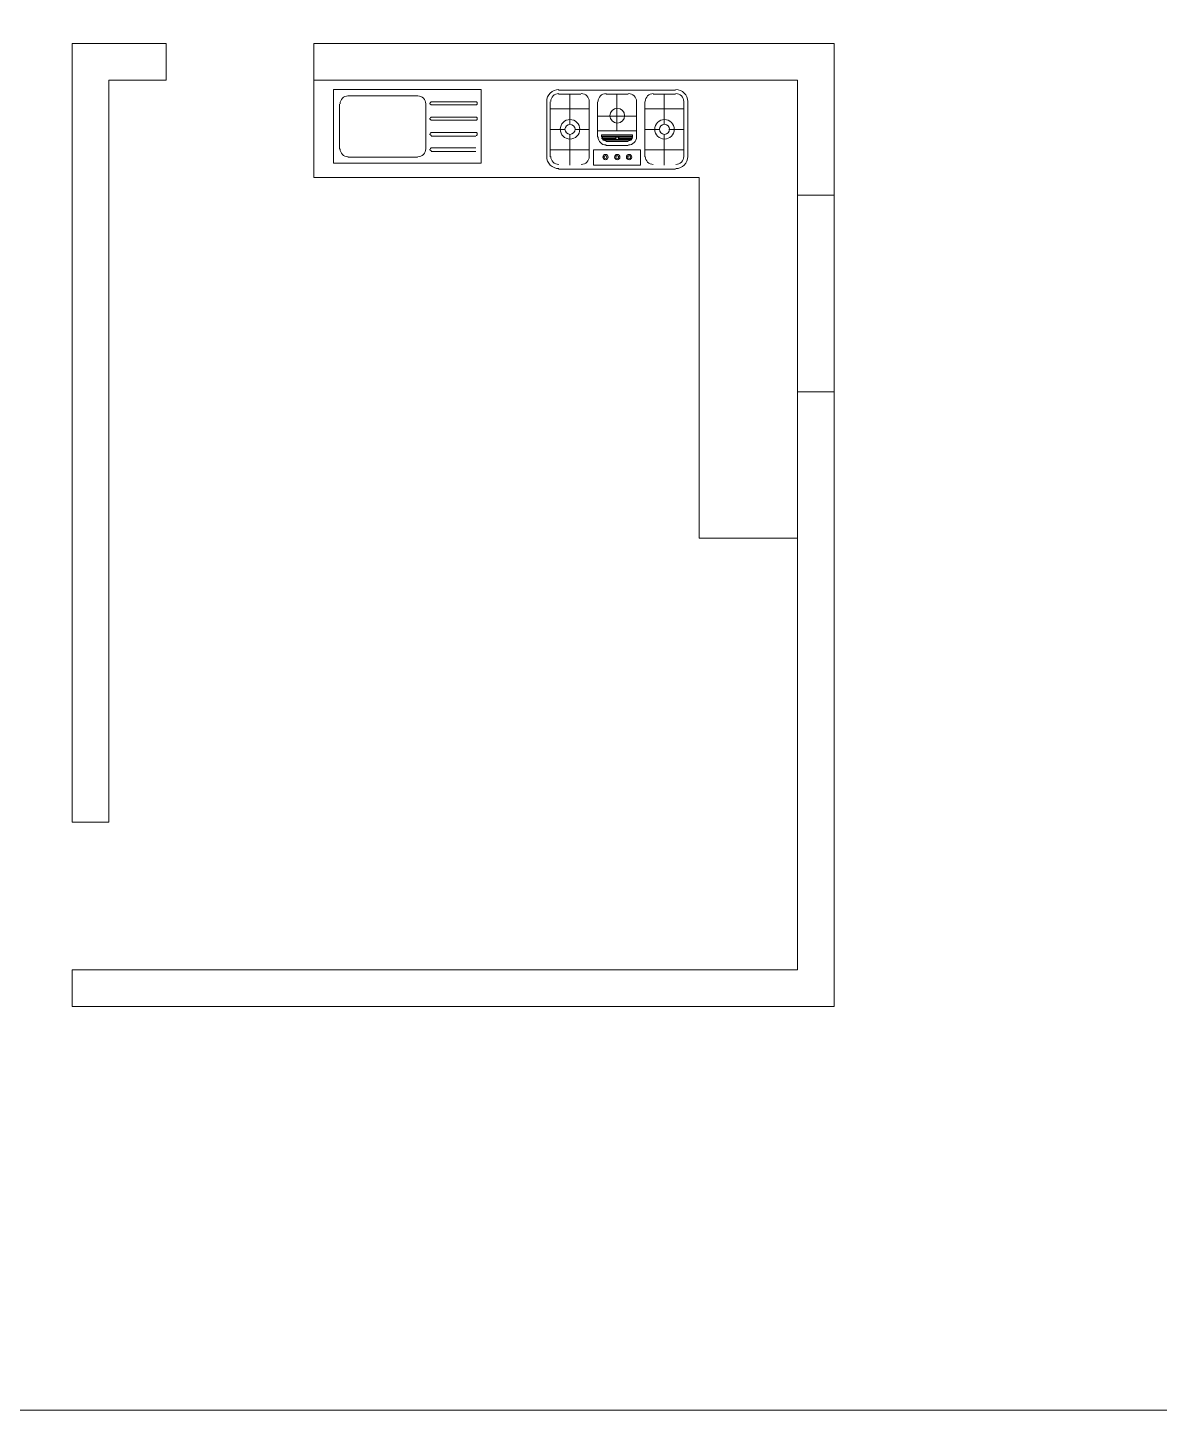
# Model space of a CAD drawing. Header units: inches. Extents: x 15448 to 46480, y -8154 to 0.
# Drawn here: x 18702.7 to 18978.9, y -3555.8 to -3218.5 of the extents above; entities that cross this region are included whole.
import ezdxf

# ---------------------------------------------------------------- set-up
doc = ezdxf.new("R2010")
doc.units = ezdxf.units.IN
doc.header["$MEASUREMENT"] = 0
doc.layers.add('PDF_Furniture', color=7, linetype='Continuous', true_color=0xdd8a6d)
doc.layers.add('PDF_SANITARY', color=7, linetype='Continuous', true_color=0x7f7f7f)
doc.layers.add('ROD', color=7, linetype='Continuous', lineweight=9)

# ---------------------------------------------------------------- blocks, each defined once
blk = doc.blocks.new('9iuygtfdx')
at = {"layer": 'PDF_SANITARY', "color": 254, "lineweight": 5}
for points in [[(8804.29, 1162.93), (8775.75, 1162.93)], [(8781.23, 1161.93), (8775.75, 1161.93)], [(8778.49, 1161.93), (8778.49, 1154.58)], [(8792.76, 1161.93), (8787.28, 1161.93)], [(8790.02, 1161.93), (8790.02, 1152.99)], [(8804.29, 1161.93), (8798.81, 1161.93)], [(8801.55, 1161.93), (8801.55, 1154.58)], [(8772.87, 1160.05), (8772.87, 1146.65)], [(8773.73, 1160.05), (8773.73, 1146.65)], [(8783.24, 1158.32), (8773.73, 1158.32)], [(8783.24, 1160.05), (8783.24, 1146.65)], [(8785.26, 1160.05), (8785.26, 1151.4)], [(8794.77, 1160.05), (8794.77, 1151.4)], [(8796.79, 1160.05), (8796.79, 1146.65)], [(8796.79, 1158.32), (8806.3, 1158.32)], [(8806.3, 1160.05), (8806.3, 1146.65)], [(8807.31, 1160.05), (8807.31, 1146.65)], [(8794.77, 1156.59), (8785.26, 1156.59)], [(8773.73, 1153.28), (8777.34, 1153.28)], [(8778.49, 1152.13), (8778.49, 1144.63)], [(8779.79, 1153.28), (8783.24, 1153.28)], [(8794.77, 1152.99), (8785.26, 1152.99)], [(8793.77, 1151.69), (8786.27, 1151.69)], [(8789.73, 1151.12), (8786.27, 1151.12)], [(8789.73, 1150.97), (8786.42, 1150.97)], [(8793.48, 1150.68), (8786.56, 1150.68)], [(8792.76, 1150.4), (8787.28, 1150.4)], [(8793.77, 1151.12), (8790.45, 1151.12)], [(8793.62, 1150.97), (8790.45, 1150.97)], [(8800.4, 1153.28), (8796.79, 1153.28)], [(8801.55, 1152.13), (8801.55, 1144.63)], [(8806.3, 1153.28), (8802.7, 1153.28)], [(8783.24, 1148.38), (8773.73, 1148.38)], [(8792.76, 1149.39), (8787.28, 1149.39)], [(8796.79, 1148.38), (8806.3, 1148.38)], [(8804.29, 1143.62), (8775.75, 1143.62)]]:
    blk.add_lwpolyline(points, dxfattribs=at)
for points in [[(8786.27, 1151.98), (8793.77, 1151.98), (8793.77, 1151.4), (8786.27, 1151.4)], [(8784.25, 1144.63), (8795.78, 1144.63), (8795.78, 1148.38), (8784.25, 1148.38)]]:
    blk.add_lwpolyline(points, close=True, dxfattribs=at)
for centre, radius in [((8790.09, 1156.67), 1.8), ((8778.56, 1153.35), 2.38), ((8778.56, 1153.35), 1.23), ((8801.62, 1153.35), 2.38), ((8801.62, 1153.35), 1.23), ((8790.09, 1151.19), 0.36), ((8787.21, 1146.58), 0.649), ((8790.09, 1146.58), 0.649), ((8792.97, 1146.58), 0.649), ((8787.21, 1146.58), 0.36), ((8790.09, 1146.58), 0.36), ((8792.97, 1146.58), 0.36)]:
    blk.add_circle(centre, radius, dxfattribs=at)
for centre, radius, start, end in [((8775.82, 1160.12), 2.95, 90, 180), ((8775.82, 1160.12), 1.95, 90, 180), ((8781.3, 1160.12), 1.95, 0, 90), ((8787.35, 1160.12), 1.95, 90, 180), ((8792.83, 1160.12), 1.95, 0, 90), ((8798.88, 1160.12), 1.95, 90, 180), ((8804.36, 1160.12), 2.95, 360, 90), ((8804.36, 1160.12), 1.95, 0, 90), ((8787.35, 1151.48), 1.95, 180, 270), ((8787.35, 1151.48), 0.937, 180, 270), ((8792.83, 1151.48), 0.937, 270, 360), ((8792.83, 1151.48), 1.95, 270, 360), ((8775.82, 1146.72), 2.95, 180, 270), ((8775.82, 1146.72), 1.95, 180, 270), ((8781.3, 1146.72), 1.95, 270, 360), ((8798.88, 1146.72), 1.95, 180, 270), ((8804.36, 1146.72), 2.95, 270, 0), ((8804.36, 1146.72), 1.95, 270, 360)]:
    blk.add_arc(centre, radius, start, end, dxfattribs=at)

msp = doc.modelspace()

# ---------------------------------------------------------------- linework, layer by layer
at = {"lineweight": 5}
for p, q in [((18713.57, -3222.3), (18713.57, -3412.3)), ((18713.57, -3222.3), (18736.57, -3222.3)), ((18736.57, -3222.3), (18736.57, -3231.3)), ((18772.57, -3222.3), (18772.57, -3255.04)), ((18772.57, -3222.3), (18899.57, -3222.3)), ((18899.57, -3222.3), (18899.57, -3457.3)), ((18722.57, -3231.3), (18736.57, -3231.3)), ((18772.57, -3231.3), (18890.57, -3231.3)), ((18890.57, -3231.3), (18890.57, -3231.3)), ((18890.57, -3231.3), (18890.57, -3448.3)), ((18890.57, -3259.3), (18899.57, -3259.3)), ((18890.57, -3307.3), (18899.57, -3307.3)), ((18713.57, -3448.3), (18713.57, -3457.3))]:
    msp.add_line(p, q, dxfattribs=at)
msp.add_lwpolyline([(18287.57, -2928.8), (19371.07, -2928.8), (19371.07, -3555.8), (18287.57, -3555.8)], close=True, dxfattribs=at)
for points in [[(18722.57, -3412.3), (18722.57, -3231.3), (18736.57, -3231.3)], [(18772.57, -3231.3), (18890.57, -3231.3), (18890.57, -3345.04)]]:
    msp.add_lwpolyline(points, dxfattribs=at)
at = {"layer": 'PDF_Furniture', "color": 254, "lineweight": 5}
for points in [[(18777.39, -3250.1), (18777.39, -3251.54), (18777.39, -3233.53), (18813.42, -3233.53), (18813.42, -3251.54), (18812.41, -3251.54)], [(18778.83, -3237.13), (18778.83, -3248.09)], [(18797.85, -3235.11), (18780.85, -3235.11)], [(18799.87, -3248.09), (18799.87, -3237.13)], [(18800.88, -3237.13), (18800.88, -3236.84)], [(18812.12, -3236.56), (18801.17, -3236.56)], [(18812.12, -3237.28), (18801.17, -3237.28)], [(18812.41, -3237.13), (18812.41, -3236.84)], [(18800.88, -3240.88), (18800.88, -3240.59)], [(18812.12, -3240.3), (18801.17, -3240.3)], [(18812.12, -3241.02), (18801.17, -3241.02)], [(18812.41, -3240.88), (18812.41, -3240.59)], [(18800.88, -3244.63), (18800.88, -3244.34)], [(18812.12, -3244.05), (18801.17, -3244.05)], [(18812.12, -3244.91), (18801.17, -3244.91)], [(18812.41, -3244.63), (18812.41, -3244.34)], [(18800.88, -3248.37), (18800.88, -3248.09)], [(18812.12, -3247.8), (18801.17, -3247.8)], [(18813.42, -3251.54), (18777.39, -3251.54)], [(18797.85, -3250.1), (18780.85, -3250.1)], [(18812.12, -3248.66), (18801.17, -3248.66)]]:
    msp.add_lwpolyline(points, dxfattribs=at)
for centre, radius, start, end in [((18780.92, -3237.06), 1.95, 90, 180), ((18797.93, -3237.06), 1.95, 0, 90), ((18801.24, -3236.77), 0.216, 89.9999, 180.0001), ((18801.24, -3237.06), 0.216, 179.9999, 270.0001), ((18812.19, -3236.77), 0.216, 359.9999, 90.0001), ((18812.19, -3237.06), 0.216, 269.9999, 0.0001), ((18801.24, -3240.52), 0.216, 89.9999, 180.0001), ((18801.24, -3240.81), 0.216, 179.9999, 270.0001), ((18812.19, -3240.52), 0.216, 359.9999, 90.0001), ((18812.19, -3240.81), 0.216, 269.9999, 0.0001), ((18801.24, -3244.27), 0.216, 89.9999, 180.0001), ((18801.24, -3244.55), 0.216, 179.9999, 270.0001), ((18812.19, -3244.27), 0.216, 359.9999, 90.0001), ((18812.19, -3244.55), 0.216, 269.9999, 0.0001), ((18780.92, -3248.01), 1.95, 180, 270), ((18797.93, -3248.01), 1.95, 270, 360), ((18801.24, -3248.01), 0.216, 89.9999, 180.0001), ((18801.24, -3248.3), 0.216, 179.9999, 270.0001)]:
    msp.add_arc(centre, radius, start, end, dxfattribs=at)
at = {"layer": 'ROD', "color": 254, "lineweight": 5}
for p, q in [((18772.57, -3255.04), (18866.57, -3255.04)), ((18866.57, -3255.04), (18866.57, -3343.04))]:
    msp.add_line(p, q, dxfattribs=at)
at = {"layer": 'ROD', "lineweight": 5}
for p, q in [((18722.57, -3412.3), (18713.57, -3412.3)), ((18719.57, -3448.3), (18713.57, -3448.3)), ((18890.57, -3448.3), (18719.57, -3448.3)), ((18713.57, -3457.3), (18899.57, -3457.3))]:
    msp.add_line(p, q, dxfattribs=at)
at = {"layer": 'ROD', "color": 254, "lineweight": 5}
msp.add_lwpolyline([(18866.57, -3343.04), (18890.57, -3343.04)], dxfattribs=at)

# ---------------------------------------------------------------- block references
at = {"color": 254, "lineweight": 5}
msp.add_blockref('9iuygtfdx', (10056.52, -4396.62), dxfattribs=at)

doc.saveas('drawing.dxf')
